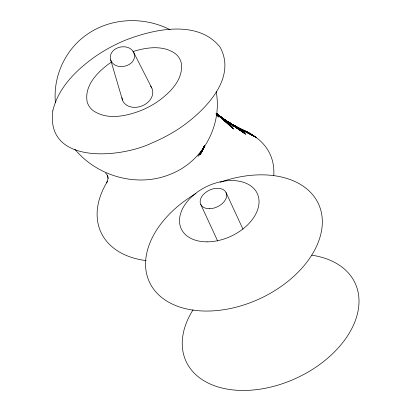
<?xml version="1.0" encoding="UTF-8"?>
<svg xmlns="http://www.w3.org/2000/svg" width="411" height="411" viewBox="0 0 411 411"><rect width="100%" height="100%" fill="white"/><g stroke="black" fill="none" stroke-linecap="round" stroke-linejoin="round"><path stroke-width="0.62" d="M108.103 178.415L107.595 175.446L108.103 178.415L106.598 182.869M204.632 145.771L201.539 152.06L204.755 145.535M204.709 145.607L200.419 153.966L204.75 145.561L200.645 153.586L204.668 145.71L200.871 153.205M200.188 154.341L204.334 146.383L199.952 154.716M199.715 155.086L204.118 146.789M199.083 154.962L203.979 147.184M203.229 148.397L198.015 156.421M132.933 51.591C146.465 47.306 163.075 44.845 175.353 53.677A37.154 24.521 -24.8 0 1 181.148 62.462C184.149 78.958 170.205 92.609 157.958 101.383A60.088 39.656 -24.8 0 1 141.631 110.271C126.511 116.21 107.276 120.505 92.927 110.497A37.154 24.521 -24.8 0 1 87.132 101.712C84.132 85.216 98.075 71.565 110.323 62.791A60.088 39.656 -24.8 0 1 111.777 61.814M170.108 29.756C144.6 16.579 112.033 17.493 88.088 33.728C65.668 48.57 52.824 76.092 55.439 102.796M234.445 126.244L247.247 132.162M234.553 126.228L248.028 132.542L235.313 126.526M234.599 126.198L248.799 132.933L234.332 126.002M233.073 125.406L249.559 133.328L233.196 125.401M233.808 125.709L250.309 133.734L233.926 125.704M231.665 124.595L232.796 125.15M233.967 125.735L251.044 134.145L234.08 125.73M232.405 124.908L251.768 134.567L231.393 124.343L252.477 134.998L230.951 124.071L254.543 136.329M232.975 124.995L255.205 136.786M233.628 125.319L255.858 137.248M234.275 125.653L256.495 137.721M227.689 122.021L235.534 126.331M221.657 118.615L222.793 119.252M227.206 121.702L236.145 126.686L227.273 121.692M221.724 118.568L222.834 119.195M227.853 122.031L236.751 127.045L227.324 121.677M227.905 122.021L237.342 127.405L225.156 120.387L237.928 127.78L223.538 119.396L238.498 128.155L225.207 120.387M223.944 119.596L225.023 120.233M226.101 120.87L239.063 128.535L223.435 119.226M223.98 119.565L239.613 128.926L223.466 119.195L240.692 129.717L221.899 118.137L241.211 130.123L221.909 118.096M221.909 118.106L241.725 130.534L221.914 118.049L242.716 131.366L221.904 117.962L243.194 131.792L221.359 117.572L243.666 132.219M221.868 117.875L244.124 132.65M222.372 118.178L244.576 133.087M222.87 118.491L245.018 133.529M223.353 118.81L245.444 133.976M217.029 114.433L224.303 119.457L217.029 114.381M223.831 119.128L245.865 134.428M216.993 114.361L224.771 119.791L216.993 114.309M216.962 114.294L225.233 120.135L216.962 114.243M216.412 113.862L225.69 120.485M216.376 113.796L226.595 121.209L216.335 113.667M216.304 113.667L227.478 121.969L216.263 113.539M216.227 113.544L227.915 122.355L216.222 113.477L233.674 129.152M216.186 113.482L228.341 122.755L216.181 113.421L232.647 127.651L216.16 113.349L228.763 123.161L216.15 113.426M216.612 113.765L229.179 123.572L216.602 113.708L232.996 128.145M216.566 113.713L230.396 124.862L216.463 113.564M216.433 113.58L230.787 125.309L216.417 113.523M216.386 113.539L231.922 126.691L216.263 113.41M216.237 113.426L232.287 127.169L216.212 113.379M216.463 113.657L233.335 128.643M105.622 173.026L107.625 175.595M216.412 114.13L217.717 115.445L216.381 114.094M216.571 114.325L217.902 115.681M216.361 114.15L218.087 115.917L216.32 114.104M216.505 114.34L218.272 116.154M216.253 114.119L218.452 116.395M216.443 114.356L218.631 116.637M216.253 114.201L218.811 116.883L216.191 114.135M216.376 114.371L218.986 117.13M151.787 87.99L133.775 52.598C128.463 41.665 107.41 47.291 110.667 59.883L122.493 100.125A21.85 14.421 -24.8 0 0 124.97 103.885C129.388 107.944 136.154 108.124 141.538 106.11A13.512 8.919 -24.8 0 0 146.588 103.361C150.929 100.207 154.156 94.422 152.24 89.038A21.85 14.421 -24.8 0 0 150.565 86.135M226.045 192.548L242.952 229.148M200.753 204.426L217.666 241.026M133.775 52.598C138.81 65.873 115.157 72.372 110.667 59.883M122.493 100.125L121.969 97.797M216.186 91.674C222.366 124.985 203.286 160.809 171.819 173.658C139.082 187.961 98.568 177.156 75.66 150.205A109.249 95.691 -20.8 0 1 74.833 149.229M220.055 182.299A93.127 61.465 -24.8 0 1 319.116 239.926A93.127 61.465 -24.8 0 1 177.095 306.103A93.127 61.465 -24.8 0 1 195.98 193.519M311.841 255.21A93.127 61.465 -24.8 0 1 348.595 334.235A93.127 61.465 -24.8 0 1 228.588 389.34A93.127 61.465 -24.8 0 1 193.103 309.73M242.87 130.282A93.127 61.465 -24.8 0 1 273.752 175.697M146.136 260.615A93.127 61.465 -24.8 0 1 107.651 181.133M52.798 110.903C45.534 165.181 121.024 158.101 152.162 142.858A109.249 72.105 -24.8 0 0 181.842 126.696C205.279 110.035 237.06 78.26 220.106 47.203C197.819 19.153 153.524 29.15 124.923 40.37A109.249 72.105 -24.8 0 0 95.239 56.533C76.384 69.906 58.208 87.635 52.798 110.903M240.158 129.321L223.466 119.211L240.158 129.321M242.223 130.945L221.914 118.06L242.223 130.945M209.343 208.706A13.969 9.222 -24.8 0 0 226.358 193.345A13.969 9.222 -24.8 0 0 204.498 193.411A13.969 9.222 -24.8 0 0 209.343 208.706M207.093 241.843A41.907 27.66 -24.8 0 0 258.149 195.77A41.907 27.66 -24.8 0 0 192.564 195.965A41.907 27.66 -24.8 0 0 207.093 241.843"/></g></svg>
